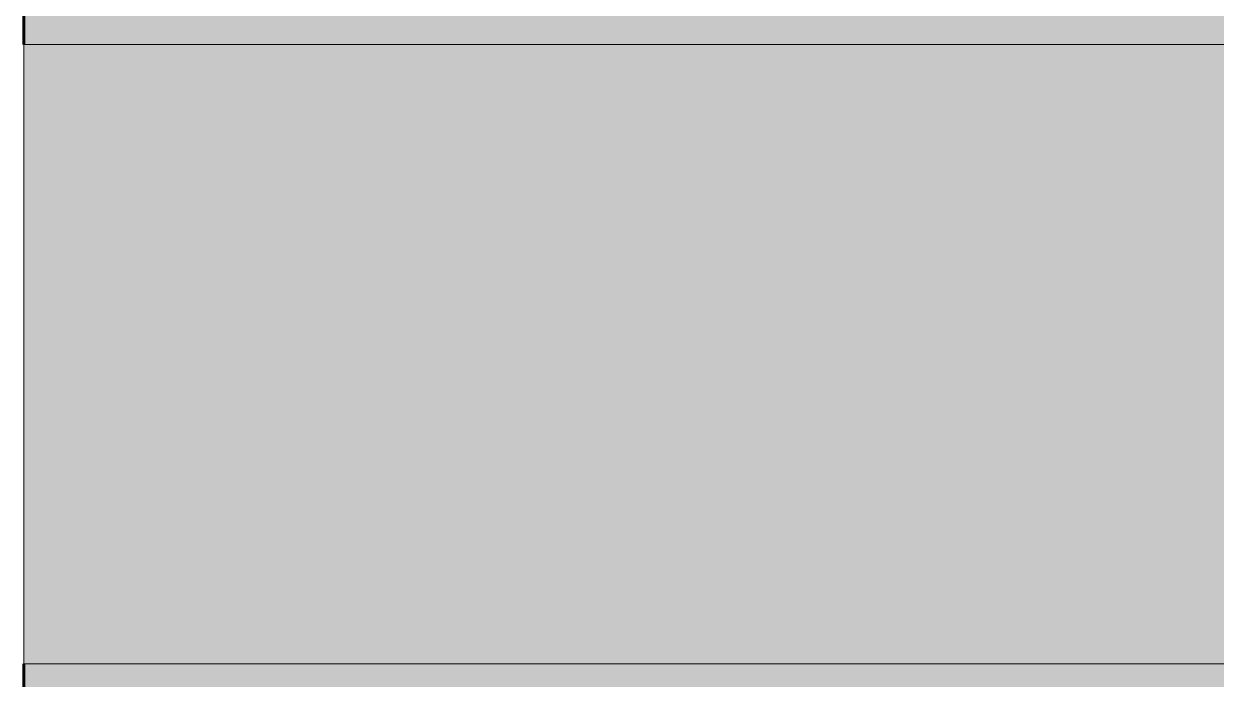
# Model space of a CAD drawing. Header units: inches. Extents: x -4110 to -1807, y 9775 to 11251.
# Drawn here: x -3516.974 to -3514.086, y 10017.827 to 10019.415 of the extents above; entities that cross this region are included whole.
import ezdxf

# ---------------------------------------------------------------- set-up
doc = ezdxf.new("R2010")
doc.units = ezdxf.units.IN
doc.header["$MEASUREMENT"] = 0
for name, color, linetype, lineweight in [('0-1', 7, 'Continuous', 5), ('0-2', 10, 'Continuous', 18), ('A-DOOR-3', 55, 'Continuous', 18), ('A-DOOR-4', 10, 'Continuous', 18), ('A-WALL-1', 8, 'Continuous', 5), ('A-WALL-3', 250, 'Continuous', 60)]:
    doc.layers.add(name, color=color, linetype=linetype, lineweight=lineweight)

# ---------------------------------------------------------------- blocks, each defined once
blk = doc.blocks.new('083100 - Access Doors and Panels - Type 1 - ACCESS PANEL - 2-6 X 6-0-3696233-ENLARGED RCP - 3RD FLOOR PLAN - WEST')
at = {"layer": 'A-DOOR-3'}
blk.add_hatch(color=256, dxfattribs=at).paths.add_polyline_path([(-15, 0.75), (-15, -0.75), (15, -0.75), (15, 0.75), (-13.75, 0.75)], flags=0)
at = {"layer": 'A-DOOR-4'}
for p, q in [((15, 0.75), (-15, 0.75)), ((15, 0.75), (15, -0.75)), ((15, -0.75), (-15, -0.75))]:
    blk.add_line(p, q, dxfattribs=at)
blk = doc.blocks.new('CTR - 1st Phase - Unit Layouts_rvt-1-ENLARGED RCP - 3RD FLOOR PLAN - WEST')
at = {"layer": 'A-WALL-1'}
h = blk.add_hatch(color=256, dxfattribs=at)
h.paths.add_polyline_path([(-3488.2237, 10016.2394), (-3486.9737, 10016.2394), (-3486.9737, 10017.8644), (-3516.9737, 10017.8644), (-3516.9737, 10016.2394), (-3488.2289, 10016.2394)], flags=0)
h.paths.add_polyline_path([(-3486.9737, 10019.3644), (-3486.9737, 10020.9894), (-3516.9737, 10020.9894), (-3516.9737, 10019.3644), (-3488.2237, 10019.3644)], flags=0)
at = {"layer": 'A-WALL-3'}
for p, q in [((-3516.9737, 10020.9894), (-3516.9737, 10019.3644)), ((-3516.9737, 10017.8644), (-3516.9737, 10016.2394))]:
    blk.add_line(p, q, dxfattribs=at)
at = {"layer": '0-2', "rotation": 180}
blk.add_blockref('083100 - Access Doors and Panels - Type 1 - ACCESS PANEL - 2-6 X 6-0-3696233-ENLARGED RCP - 3RD FLOOR PLAN - WEST', (-3501.9737, 10018.6144), dxfattribs=at)

msp = doc.modelspace()

# ---------------------------------------------------------------- block references
at = {"layer": '0-1'}
msp.add_blockref('CTR - 1st Phase - Unit Layouts_rvt-1-ENLARGED RCP - 3RD FLOOR PLAN - WEST', (0, 0), dxfattribs=at)

doc.saveas('drawing.dxf')
